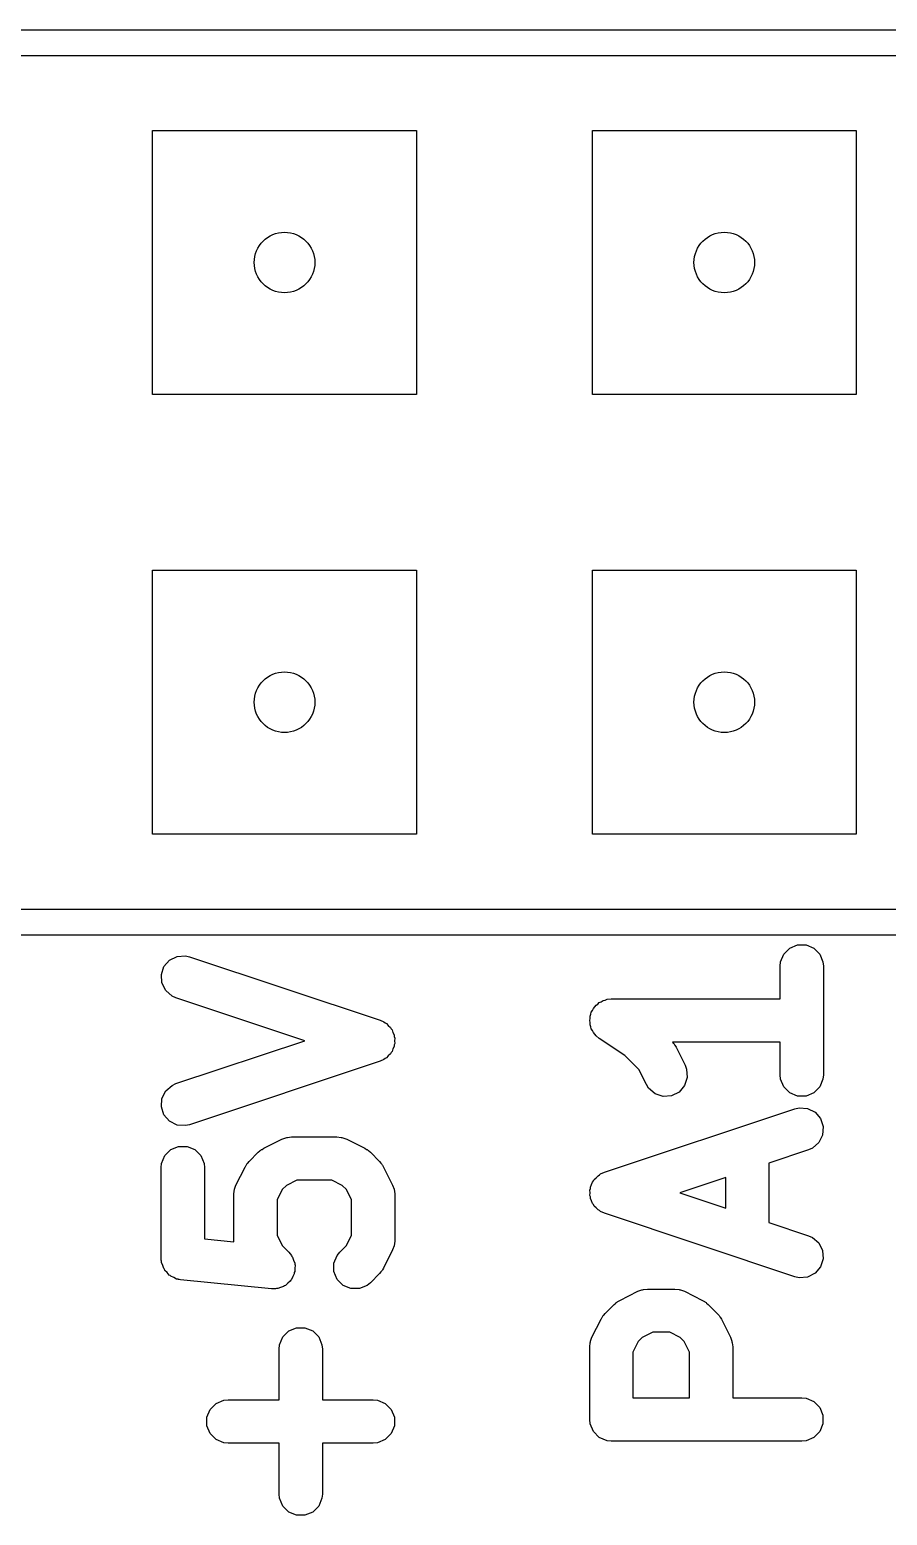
# Model space of a CAD drawing. Header units: inches. Extents: x -2.18 to 1.75, y 0.48 to 2.79.
# Drawn here: x -1.0987 to -0.9037, y 2.4515 to 2.7894 of the extents above; entities that cross this region are included whole.
import ezdxf

# ---------------------------------------------------------------- set-up
doc = ezdxf.new("R2010")
doc.units = ezdxf.units.IN
doc.header["$MEASUREMENT"] = 0
doc.layers.add('BLACK', color=250, linetype='CONTINUOUS')

msp = doc.modelspace()

# ---------------------------------------------------------------- linework, layer by layer
at = {"layer": 'BLACK', "linetype": 'CONTINUOUS'}
for p, q in [((-1.29079, 2.78937), (-0.59079, 2.78937)), ((-0.59374, 2.78346), (-1.28783, 2.78346)), ((-1.07079, 2.70642), (-1.07079, 2.76642)), ((-1.07079, 2.76642), (-1.01079, 2.76642)), ((-1.01079, 2.76642), (-1.01079, 2.70642)), ((-0.97079, 2.70642), (-0.97079, 2.76642)), ((-0.97079, 2.76642), (-0.91079, 2.76642)), ((-0.91079, 2.76642), (-0.91079, 2.70642)), ((-1.01079, 2.70642), (-1.07079, 2.70642)), ((-0.91079, 2.70642), (-0.97079, 2.70642)), ((-1.07079, 2.60642), (-1.07079, 2.66642)), ((-1.07079, 2.66642), (-1.01079, 2.66642)), ((-1.01079, 2.66642), (-1.01079, 2.60642)), ((-0.97079, 2.60642), (-0.97079, 2.66642)), ((-0.97079, 2.66642), (-0.91079, 2.66642)), ((-0.91079, 2.66642), (-0.91079, 2.60642)), ((-1.01079, 2.60642), (-1.07079, 2.60642)), ((-0.91079, 2.60642), (-0.97079, 2.60642)), ((-1.28783, 2.58937), (-0.59374, 2.58937)), ((-0.59079, 2.58346), (-1.29079, 2.58346)), ((-1.06694, 2.57776), (-1.06522, 2.57862)), ((-1.06522, 2.57862), (-1.06331, 2.57876)), ((-1.06331, 2.57876), (-1.06237, 2.57854)), ((-1.06237, 2.57854), (-1.01906, 2.56411)), ((-0.928, 2.57737), (-0.92727, 2.57914)), ((-0.92727, 2.57914), (-0.92591, 2.5805)), ((-0.92591, 2.5805), (-0.92413, 2.58123)), ((-0.92413, 2.58123), (-0.92221, 2.58123)), ((-0.92221, 2.58123), (-0.92044, 2.5805)), ((-0.92044, 2.5805), (-0.91908, 2.57914)), ((-0.91908, 2.57914), (-0.91835, 2.57737)), ((-1.0688, 2.57449), (-1.0682, 2.57631)), ((-1.0682, 2.57631), (-1.06694, 2.57776)), ((-0.9281, 2.57641), (-0.928, 2.57737)), ((-0.9281, 2.56895), (-0.9281, 2.57641)), ((-0.91835, 2.57737), (-0.91825, 2.57641)), ((-0.91825, 2.57641), (-0.91825, 2.55166)), ((-1.06867, 2.57258), (-1.0688, 2.57449)), ((-1.06781, 2.57086), (-1.06867, 2.57258)), ((-1.06636, 2.5696), (-1.06781, 2.57086)), ((-1.06548, 2.56921), (-1.06636, 2.5696)), ((-1.03618, 2.55944), (-1.06548, 2.56921)), ((-0.96956, 2.56778), (-0.96922, 2.56812)), ((-0.96922, 2.56812), (-0.96877, 2.56831)), ((-0.96877, 2.56831), (-0.96837, 2.56858)), ((-0.96837, 2.56858), (-0.96789, 2.56867)), ((-0.96789, 2.56867), (-0.96744, 2.56886)), ((-0.96744, 2.56886), (-0.96649, 2.56895)), ((-0.96649, 2.56895), (-0.96649, 2.56895)), ((-0.96649, 2.56895), (-0.96648, 2.56895)), ((-0.96648, 2.56895), (-0.96648, 2.56895)), ((-0.96648, 2.56895), (-0.9281, 2.56895)), ((-0.9714, 2.56403), (-0.97131, 2.56451)), ((-0.97131, 2.56499), (-0.97112, 2.56544)), ((-0.97131, 2.56451), (-0.97131, 2.56499)), ((-0.97112, 2.56544), (-0.97103, 2.56591)), ((-0.97103, 2.56591), (-0.97076, 2.56632)), ((-0.97076, 2.56632), (-0.97057, 2.56677)), ((-0.97057, 2.56677), (-0.97023, 2.56711)), ((-0.97023, 2.56711), (-0.96996, 2.56751)), ((-0.96996, 2.56751), (-0.96956, 2.56778)), ((-1.01906, 2.56411), (-1.01818, 2.56371)), ((-1.01818, 2.56371), (-1.01791, 2.56348)), ((-1.01791, 2.56348), (-1.0176, 2.56333)), ((-1.0176, 2.56333), (-1.01719, 2.56286)), ((-1.01719, 2.56286), (-1.01673, 2.56246)), ((-1.01673, 2.56246), (-1.01657, 2.56214)), ((-1.01657, 2.56214), (-1.01634, 2.56188)), ((-1.01634, 2.56188), (-1.01614, 2.56129)), ((-1.01614, 2.56129), (-1.01587, 2.56074)), ((-0.97131, 2.56355), (-0.9714, 2.56403)), ((-0.97131, 2.56307), (-0.97131, 2.56355)), ((-0.97112, 2.56262), (-0.97131, 2.56307)), ((-0.97103, 2.56214), (-0.97112, 2.56262)), ((-0.97076, 2.56174), (-0.97103, 2.56214)), ((-0.97057, 2.5613), (-0.97076, 2.56174)), ((-0.97023, 2.56095), (-0.97057, 2.5613)), ((-1.06548, 2.54967), (-1.03618, 2.55944)), ((-1.01587, 2.55814), (-1.01614, 2.55759)), ((-1.01587, 2.56074), (-1.01584, 2.56039)), ((-1.01584, 2.55849), (-1.01587, 2.55814)), ((-1.01584, 2.56039), (-1.01573, 2.56005)), ((-1.01573, 2.55882), (-1.01584, 2.55849)), ((-1.01573, 2.56005), (-1.01578, 2.55944)), ((-1.01578, 2.55944), (-1.01573, 2.55882)), ((-0.96996, 2.56055), (-0.97023, 2.56095)), ((-0.96922, 2.55994), (-0.96996, 2.56055)), ((-0.96921, 2.55994), (-0.96922, 2.55994)), ((-0.96922, 2.55994), (-0.96922, 2.55994)), ((-0.96343, 2.55608), (-0.96921, 2.55994)), ((-0.96921, 2.55994), (-0.96921, 2.55994)), ((-0.9281, 2.55911), (-0.95257, 2.55911)), ((-0.95257, 2.55911), (-0.95238, 2.55889)), ((-0.95238, 2.55889), (-0.95228, 2.5588)), ((-0.95228, 2.5588), (-0.95219, 2.55865)), ((-0.95219, 2.55865), (-0.95208, 2.55852)), ((-0.95208, 2.55852), (-0.95203, 2.5584)), ((-0.95203, 2.5584), (-0.95177, 2.55798)), ((-0.95177, 2.55798), (-0.94971, 2.55386)), ((-0.9281, 2.55166), (-0.9281, 2.55911)), ((-1.01906, 2.55477), (-1.06237, 2.54034)), ((-1.01818, 2.55516), (-1.01906, 2.55477)), ((-1.01791, 2.55539), (-1.01818, 2.55516)), ((-1.0176, 2.55555), (-1.01791, 2.55539)), ((-1.01719, 2.55602), (-1.0176, 2.55555)), ((-1.01673, 2.55642), (-1.01719, 2.55602)), ((-1.01657, 2.55674), (-1.01673, 2.55642)), ((-1.01634, 2.557), (-1.01657, 2.55674)), ((-1.01614, 2.55759), (-1.01634, 2.557)), ((-0.96021, 2.55287), (-0.96343, 2.55608)), ((-0.95851, 2.54946), (-0.96021, 2.55287)), ((-0.94923, 2.55104), (-0.94983, 2.54922)), ((-0.94971, 2.55386), (-0.94936, 2.55296)), ((-0.94936, 2.55296), (-0.94923, 2.55104)), ((-0.928, 2.5507), (-0.9281, 2.55166)), ((-0.91825, 2.55166), (-0.91835, 2.5507)), ((-1.06867, 2.5463), (-1.06781, 2.54802)), ((-1.06781, 2.54802), (-1.06636, 2.54928)), ((-1.06636, 2.54928), (-1.06548, 2.54967)), ((-0.958, 2.54864), (-0.95851, 2.54946)), ((-0.95654, 2.54738), (-0.958, 2.54864)), ((-0.95109, 2.54777), (-0.95281, 2.54691)), ((-0.94983, 2.54922), (-0.95109, 2.54777)), ((-0.92727, 2.54893), (-0.928, 2.5507)), ((-0.92591, 2.54757), (-0.92727, 2.54893)), ((-0.92413, 2.54683), (-0.92591, 2.54757)), ((-0.92044, 2.54757), (-0.92221, 2.54683)), ((-0.91908, 2.54893), (-0.92044, 2.54757)), ((-0.91835, 2.5507), (-0.91908, 2.54893)), ((-1.0688, 2.54439), (-1.06867, 2.5463)), ((-1.0682, 2.54257), (-1.0688, 2.54439)), ((-0.95472, 2.54678), (-0.95654, 2.54738)), ((-0.95281, 2.54691), (-0.95472, 2.54678)), ((-0.92473, 2.54395), (-0.92379, 2.54417)), ((-0.92221, 2.54683), (-0.92413, 2.54683)), ((-0.92379, 2.54417), (-0.92187, 2.54403)), ((-1.06694, 2.54112), (-1.0682, 2.54257)), ((-1.06522, 2.54026), (-1.06694, 2.54112)), ((-0.96804, 2.52952), (-0.92473, 2.54395)), ((-0.92187, 2.54403), (-0.92016, 2.54317)), ((-0.92016, 2.54317), (-0.9189, 2.54172)), ((-0.9189, 2.54172), (-0.91829, 2.5399)), ((-1.06331, 2.54012), (-1.06522, 2.54026)), ((-1.06237, 2.54034), (-1.06331, 2.54012)), ((-1.0403, 2.53739), (-1.04014, 2.53746)), ((-1.04014, 2.53746), (-1.03918, 2.53755)), ((-1.03918, 2.53755), (-1.02886, 2.53755)), ((-1.02886, 2.53755), (-1.0279, 2.53746)), ((-1.0279, 2.53746), (-1.02774, 2.53739)), ((-0.91843, 2.53799), (-0.91929, 2.53627)), ((-0.91829, 2.5399), (-0.91843, 2.53799)), ((-1.06801, 2.5333), (-1.06666, 2.53466)), ((-1.06666, 2.53466), (-1.06488, 2.53539)), ((-1.06488, 2.53539), (-1.06296, 2.53539)), ((-1.06296, 2.53539), (-1.06119, 2.53466)), ((-1.06119, 2.53466), (-1.05983, 2.5333)), ((-1.04884, 2.53199), (-1.04678, 2.53405)), ((-1.04678, 2.53405), (-1.0464, 2.53436)), ((-1.0464, 2.53436), (-1.04632, 2.53446)), ((-1.04632, 2.53446), (-1.04617, 2.53455)), ((-1.04617, 2.53455), (-1.04603, 2.53466)), ((-1.04603, 2.53466), (-1.04591, 2.53471)), ((-1.04591, 2.53471), (-1.0455, 2.53497)), ((-1.0455, 2.53497), (-1.04138, 2.53703)), ((-1.04138, 2.53703), (-1.04047, 2.53738)), ((-1.04047, 2.53738), (-1.0403, 2.53739)), ((-1.02774, 2.53739), (-1.02756, 2.53738)), ((-1.02756, 2.53738), (-1.02666, 2.53703)), ((-1.02666, 2.53703), (-1.02254, 2.53497)), ((-1.02254, 2.53497), (-1.02213, 2.53471)), ((-1.02213, 2.53471), (-1.02201, 2.53466)), ((-1.02201, 2.53466), (-1.02187, 2.53455)), ((-1.02187, 2.53455), (-1.02172, 2.53446)), ((-1.02172, 2.53446), (-1.02164, 2.53436)), ((-1.02164, 2.53436), (-1.02126, 2.53405)), ((-1.02126, 2.53405), (-1.0192, 2.53199)), ((-0.92162, 2.53462), (-0.93063, 2.53161)), ((-0.92074, 2.53501), (-0.92162, 2.53462)), ((-0.91929, 2.53627), (-0.92074, 2.53501)), ((-1.06884, 2.53057), (-1.06875, 2.53153)), ((-1.06875, 2.53153), (-1.06801, 2.5333)), ((-1.05983, 2.5333), (-1.0591, 2.53153)), ((-1.0591, 2.53153), (-1.059, 2.53057)), ((-1.05183, 2.52658), (-1.04976, 2.53071)), ((-1.04976, 2.53071), (-1.0495, 2.53112)), ((-1.0495, 2.53112), (-1.04945, 2.53124)), ((-1.04945, 2.53124), (-1.04934, 2.53138)), ((-1.04934, 2.53138), (-1.04925, 2.53152)), ((-1.04925, 2.53152), (-1.04915, 2.53161)), ((-1.04915, 2.53161), (-1.04884, 2.53199)), ((-1.0192, 2.53199), (-1.01889, 2.53161)), ((-1.01889, 2.53161), (-1.01879, 2.53152)), ((-1.01879, 2.53152), (-1.0187, 2.53138)), ((-1.0187, 2.53138), (-1.01859, 2.53124)), ((-1.01859, 2.53124), (-1.01854, 2.53112)), ((-1.01854, 2.53112), (-1.01828, 2.53071)), ((-1.01828, 2.53071), (-1.01621, 2.52658)), ((-0.93063, 2.53161), (-0.93063, 2.51809)), ((-1.06884, 2.50995), (-1.06884, 2.53057)), ((-1.059, 2.53057), (-1.059, 2.5144)), ((-1.03801, 2.52771), (-1.04038, 2.52652)), ((-1.03003, 2.52771), (-1.03801, 2.52771)), ((-1.02765, 2.52652), (-1.03003, 2.52771)), ((-0.97095, 2.5267), (-0.97076, 2.52729)), ((-0.97076, 2.52729), (-0.97053, 2.52755)), ((-0.97053, 2.52755), (-0.97037, 2.52787)), ((-0.97037, 2.52787), (-0.9699, 2.52827)), ((-0.9699, 2.52827), (-0.9695, 2.52874)), ((-0.9695, 2.52874), (-0.96918, 2.5289)), ((-0.96918, 2.5289), (-0.96892, 2.52913)), ((-0.96892, 2.52913), (-0.96804, 2.52952)), ((-0.94047, 2.52833), (-0.95092, 2.52485)), ((-0.94047, 2.52137), (-0.94047, 2.52833)), ((-1.05235, 2.52438), (-1.05225, 2.52534)), ((-1.05235, 2.51407), (-1.05235, 2.52438)), ((-1.05225, 2.52534), (-1.05218, 2.5255)), ((-1.05218, 2.5255), (-1.05217, 2.52568)), ((-1.05217, 2.52568), (-1.05183, 2.52658)), ((-1.04132, 2.52559), (-1.0425, 2.52322)), ((-1.04038, 2.52652), (-1.04132, 2.52559)), ((-1.02672, 2.52559), (-1.02765, 2.52652)), ((-1.02554, 2.52322), (-1.02672, 2.52559)), ((-1.01621, 2.52658), (-1.01587, 2.52568)), ((-1.01587, 2.52568), (-1.01586, 2.5255)), ((-1.01586, 2.5255), (-1.01579, 2.52534)), ((-1.01579, 2.52534), (-1.01569, 2.52438)), ((-1.01569, 2.52438), (-1.01569, 2.51407)), ((-0.97136, 2.52547), (-0.97125, 2.5258)), ((-0.97132, 2.52485), (-0.97136, 2.52547)), ((-0.97136, 2.52423), (-0.97132, 2.52485)), ((-0.97125, 2.5239), (-0.97136, 2.52423)), ((-0.97125, 2.5258), (-0.97123, 2.52615)), ((-0.97123, 2.52355), (-0.97125, 2.5239)), ((-0.97123, 2.52615), (-0.97095, 2.5267)), ((-0.95092, 2.52485), (-0.94047, 2.52137)), ((-1.0425, 2.52322), (-1.0425, 2.51523)), ((-1.02554, 2.51523), (-1.02554, 2.52322)), ((-0.97095, 2.523), (-0.97123, 2.52355)), ((-0.97076, 2.52241), (-0.97095, 2.523)), ((-0.97053, 2.52215), (-0.97076, 2.52241)), ((-0.97037, 2.52183), (-0.97053, 2.52215)), ((-0.9699, 2.52143), (-0.97037, 2.52183)), ((-0.9695, 2.52096), (-0.9699, 2.52143)), ((-0.96918, 2.52081), (-0.9695, 2.52096)), ((-0.96892, 2.52057), (-0.96918, 2.52081)), ((-0.96804, 2.52018), (-0.96892, 2.52057)), ((-0.92473, 2.50575), (-0.96804, 2.52018)), ((-0.93063, 2.51809), (-0.92162, 2.51508)), ((-1.059, 2.5144), (-1.05231, 2.51373)), ((-1.05231, 2.51373), (-1.05235, 2.51407)), ((-1.0425, 2.51523), (-1.04132, 2.51286)), ((-1.02672, 2.51286), (-1.02554, 2.51523)), ((-1.01569, 2.51407), (-1.01579, 2.51311)), ((-0.92162, 2.51508), (-0.92074, 2.51469)), ((-0.92074, 2.51469), (-0.91929, 2.51343)), ((-1.04132, 2.51286), (-1.03982, 2.51136)), ((-1.03982, 2.51136), (-1.03921, 2.51062)), ((-1.03921, 2.51062), (-1.03911, 2.51039)), ((-1.03911, 2.51039), (-1.03896, 2.5102)), ((-1.02957, 2.50884), (-1.02883, 2.51062)), ((-1.02883, 2.51062), (-1.02822, 2.51136)), ((-1.02822, 2.51136), (-1.02672, 2.51286)), ((-1.01621, 2.51187), (-1.01828, 2.50774)), ((-1.01587, 2.51277), (-1.01621, 2.51187)), ((-1.01586, 2.51295), (-1.01587, 2.51277)), ((-1.01579, 2.51311), (-1.01586, 2.51295)), ((-0.91929, 2.51343), (-0.91843, 2.51171)), ((-0.91843, 2.51171), (-0.91829, 2.5098)), ((-1.06881, 2.50959), (-1.06884, 2.50995)), ((-1.06882, 2.50947), (-1.06881, 2.50959)), ((-1.06878, 2.50935), (-1.06882, 2.50947)), ((-1.06875, 2.50899), (-1.06878, 2.50935)), ((-1.06847, 2.50832), (-1.06875, 2.50899)), ((-1.06827, 2.50763), (-1.06847, 2.50832)), ((-1.06811, 2.50744), (-1.06827, 2.50763)), ((-1.06801, 2.50721), (-1.06811, 2.50744)), ((-1.06751, 2.5067), (-1.06801, 2.50721)), ((-1.03896, 2.5102), (-1.03875, 2.50951)), ((-1.03875, 2.50951), (-1.03847, 2.50884)), ((-1.03847, 2.50884), (-1.03847, 2.5086)), ((-1.03847, 2.5086), (-1.0384, 2.50836)), ((-1.0384, 2.50836), (-1.03847, 2.50764)), ((-1.03847, 2.50764), (-1.03847, 2.50692)), ((-1.02957, 2.50692), (-1.02957, 2.50884)), ((-1.0187, 2.50708), (-1.01879, 2.50693)), ((-1.01859, 2.50721), (-1.0187, 2.50708)), ((-1.01854, 2.50733), (-1.01859, 2.50721)), ((-1.01828, 2.50774), (-1.01854, 2.50733)), ((-0.9189, 2.50798), (-0.92016, 2.50653)), ((-0.91829, 2.5098), (-0.9189, 2.50798)), ((-1.06705, 2.50615), (-1.06751, 2.5067)), ((-1.06683, 2.50603), (-1.06705, 2.50615)), ((-1.06666, 2.50585), (-1.06683, 2.50603)), ((-1.06599, 2.50558), (-1.06666, 2.50585)), ((-1.06536, 2.50524), (-1.06599, 2.50558)), ((-1.065, 2.50517), (-1.06536, 2.50524)), ((-1.06488, 2.50512), (-1.065, 2.50517)), ((-1.06476, 2.50512), (-1.06488, 2.50512)), ((-1.06441, 2.50505), (-1.06476, 2.50512)), ((-1.04379, 2.50299), (-1.06441, 2.50505)), ((-1.04079, 2.5037), (-1.04099, 2.50354)), ((-1.04057, 2.50379), (-1.04079, 2.5037)), ((-1.04006, 2.5043), (-1.04057, 2.50379)), ((-1.0395, 2.50476), (-1.04006, 2.5043)), ((-1.03938, 2.50497), (-1.0395, 2.50476)), ((-1.03921, 2.50515), (-1.03938, 2.50497)), ((-1.03893, 2.50581), (-1.03921, 2.50515)), ((-1.03859, 2.50645), (-1.03893, 2.50581)), ((-1.03857, 2.50669), (-1.03859, 2.50645)), ((-1.03847, 2.50692), (-1.03857, 2.50669)), ((-1.02883, 2.50515), (-1.02957, 2.50692)), ((-1.02747, 2.50379), (-1.02883, 2.50515)), ((-1.0257, 2.50306), (-1.02747, 2.50379)), ((-1.02201, 2.50379), (-1.02378, 2.50306)), ((-1.02126, 2.5044), (-1.02201, 2.50379)), ((-1.0192, 2.50647), (-1.02126, 2.5044)), ((-1.01889, 2.50684), (-1.0192, 2.50647)), ((-1.01879, 2.50693), (-1.01889, 2.50684)), ((-0.92379, 2.50553), (-0.92473, 2.50575)), ((-0.92187, 2.50567), (-0.92379, 2.50553)), ((-0.92016, 2.50653), (-0.92187, 2.50567)), ((-1.04282, 2.50299), (-1.04379, 2.50299)), ((-1.04259, 2.50306), (-1.04282, 2.50299)), ((-1.04234, 2.50306), (-1.04259, 2.50306)), ((-1.04167, 2.50333), (-1.04234, 2.50306)), ((-1.04099, 2.50354), (-1.04167, 2.50333)), ((-1.02378, 2.50306), (-1.0257, 2.50306)), ((-0.96497, 2.50012), (-0.96456, 2.50038)), ((-0.96456, 2.50038), (-0.96043, 2.50244)), ((-0.96043, 2.50244), (-0.95953, 2.50279)), ((-0.95953, 2.50279), (-0.95936, 2.5028)), ((-0.95936, 2.5028), (-0.95919, 2.50287)), ((-0.95919, 2.50287), (-0.95823, 2.50296)), ((-0.95823, 2.50296), (-0.95205, 2.50296)), ((-0.95205, 2.50296), (-0.95109, 2.50287)), ((-0.95109, 2.50287), (-0.95092, 2.5028)), ((-0.95092, 2.5028), (-0.95075, 2.50279)), ((-0.95075, 2.50279), (-0.94984, 2.50244)), ((-0.94984, 2.50244), (-0.94572, 2.50038)), ((-0.94572, 2.50038), (-0.94531, 2.50012)), ((-0.9684, 2.49679), (-0.96831, 2.49693)), ((-0.96831, 2.49693), (-0.96821, 2.49702)), ((-0.96821, 2.49702), (-0.9679, 2.4974)), ((-0.9679, 2.4974), (-0.96584, 2.49946)), ((-0.96584, 2.49946), (-0.96546, 2.49977)), ((-0.96546, 2.49977), (-0.96537, 2.49987)), ((-0.96537, 2.49987), (-0.96523, 2.49996)), ((-0.96523, 2.49996), (-0.96509, 2.50007)), ((-0.96509, 2.50007), (-0.96497, 2.50012)), ((-0.94531, 2.50012), (-0.94519, 2.50007)), ((-0.94519, 2.50007), (-0.94505, 2.49996)), ((-0.94505, 2.49996), (-0.9449, 2.49987)), ((-0.9449, 2.49987), (-0.94482, 2.49977)), ((-0.94482, 2.49977), (-0.94444, 2.49946)), ((-0.94444, 2.49946), (-0.94238, 2.4974)), ((-0.94238, 2.4974), (-0.94207, 2.49702)), ((-0.94207, 2.49702), (-0.94197, 2.49693)), ((-0.94197, 2.49693), (-0.94188, 2.49679)), ((-1.03985, 2.49342), (-1.03807, 2.49415)), ((-1.03807, 2.49415), (-1.03615, 2.49415)), ((-1.03615, 2.49415), (-1.03438, 2.49342)), ((-0.97088, 2.49199), (-0.96882, 2.49612)), ((-0.96882, 2.49612), (-0.96856, 2.49653)), ((-0.96856, 2.49653), (-0.96851, 2.49665)), ((-0.96851, 2.49665), (-0.9684, 2.49679)), ((-0.94188, 2.49679), (-0.94177, 2.49665)), ((-0.94177, 2.49665), (-0.94172, 2.49653)), ((-0.94172, 2.49653), (-0.94146, 2.49612)), ((-0.94146, 2.49612), (-0.93939, 2.49199)), ((-1.04203, 2.48932), (-1.04194, 2.49028)), ((-1.04194, 2.49028), (-1.0412, 2.49206)), ((-1.0412, 2.49206), (-1.03985, 2.49342)), ((-1.03438, 2.49342), (-1.03302, 2.49206)), ((-1.03302, 2.49206), (-1.03229, 2.49028)), ((-1.03229, 2.49028), (-1.03219, 2.48932)), ((-0.9714, 2.48979), (-0.97131, 2.49075)), ((-0.97131, 2.49075), (-0.97124, 2.49092)), ((-0.97124, 2.49092), (-0.97123, 2.49109)), ((-0.97123, 2.49109), (-0.97088, 2.49199)), ((-0.96037, 2.491), (-0.96156, 2.48863)), ((-0.95944, 2.49193), (-0.96037, 2.491)), ((-0.95707, 2.49312), (-0.95944, 2.49193)), ((-0.95321, 2.49312), (-0.95707, 2.49312)), ((-0.95084, 2.49193), (-0.95321, 2.49312)), ((-0.9499, 2.491), (-0.95084, 2.49193)), ((-0.94872, 2.48863), (-0.9499, 2.491)), ((-0.93939, 2.49199), (-0.93905, 2.49109)), ((-0.93905, 2.49109), (-0.93904, 2.49092)), ((-0.93904, 2.49092), (-0.93897, 2.49075)), ((-0.93897, 2.49075), (-0.93888, 2.48979)), ((-1.04203, 2.47775), (-1.04203, 2.48932)), ((-1.03219, 2.48932), (-1.03219, 2.47775)), ((-0.9714, 2.47329), (-0.9714, 2.48979)), ((-0.96156, 2.48863), (-0.96156, 2.47822)), ((-0.94872, 2.47822), (-0.94872, 2.48863)), ((-0.93888, 2.48979), (-0.93888, 2.47822)), ((-1.0577, 2.47556), (-1.05634, 2.47692)), ((-1.05634, 2.47692), (-1.05457, 2.47765)), ((-1.05457, 2.47765), (-1.05361, 2.47775)), ((-1.05361, 2.47775), (-1.04203, 2.47775)), ((-1.03219, 2.47775), (-1.02061, 2.47775)), ((-1.02061, 2.47775), (-1.01965, 2.47765)), ((-1.01965, 2.47765), (-1.01788, 2.47692)), ((-1.01788, 2.47692), (-1.01652, 2.47556)), ((-0.96156, 2.47822), (-0.94872, 2.47822)), ((-0.93888, 2.47822), (-0.92317, 2.47822)), ((-0.92317, 2.47822), (-0.92221, 2.47812)), ((-0.92221, 2.47812), (-0.92044, 2.47739)), ((-0.92044, 2.47739), (-0.91908, 2.47603)), ((-1.05844, 2.47379), (-1.0577, 2.47556)), ((-1.05844, 2.47187), (-1.05844, 2.47379)), ((-1.01652, 2.47556), (-1.01579, 2.47379)), ((-1.01579, 2.47379), (-1.01579, 2.47187)), ((-0.97131, 2.47233), (-0.9714, 2.47329)), ((-0.91908, 2.47603), (-0.91835, 2.47425)), ((-0.91835, 2.47425), (-0.91835, 2.47233)), ((-1.0577, 2.47009), (-1.05844, 2.47187)), ((-1.05634, 2.46873), (-1.0577, 2.47009)), ((-1.01652, 2.47009), (-1.01788, 2.46873)), ((-1.01579, 2.47187), (-1.01652, 2.47009)), ((-0.97057, 2.47056), (-0.97131, 2.47233)), ((-0.96922, 2.4692), (-0.97057, 2.47056)), ((-0.91908, 2.47056), (-0.92044, 2.4692)), ((-0.91835, 2.47233), (-0.91908, 2.47056)), ((-1.05457, 2.468), (-1.05634, 2.46873)), ((-1.05361, 2.4679), (-1.05457, 2.468)), ((-1.04203, 2.4679), (-1.05361, 2.4679)), ((-1.04203, 2.45633), (-1.04203, 2.4679)), ((-1.02061, 2.4679), (-1.03219, 2.4679)), ((-1.03219, 2.4679), (-1.03219, 2.45633)), ((-1.01965, 2.468), (-1.02061, 2.4679)), ((-1.01788, 2.46873), (-1.01965, 2.468)), ((-0.96744, 2.46847), (-0.96922, 2.4692)), ((-0.96648, 2.46837), (-0.96744, 2.46847)), ((-0.92317, 2.46837), (-0.96648, 2.46837)), ((-0.92221, 2.46847), (-0.92317, 2.46837)), ((-0.92044, 2.4692), (-0.92221, 2.46847)), ((-1.04194, 2.45537), (-1.04203, 2.45633)), ((-1.03219, 2.45633), (-1.03229, 2.45537)), ((-1.0412, 2.45359), (-1.04194, 2.45537)), ((-1.03985, 2.45224), (-1.0412, 2.45359)), ((-1.03302, 2.45359), (-1.03438, 2.45224)), ((-1.03229, 2.45537), (-1.03302, 2.45359)), ((-1.03807, 2.4515), (-1.03985, 2.45224)), ((-1.03615, 2.4515), (-1.03807, 2.4515)), ((-1.03438, 2.45224), (-1.03615, 2.4515))]:
    msp.add_line(p, q, dxfattribs=at)
at = {"layer": 'BLACK'}
for centre in [(-1.04079, 2.73642), (-0.94079, 2.73642), (-1.04079, 2.63642), (-0.94079, 2.63642)]:
    msp.add_circle(centre, 0.00689, dxfattribs=at)
at = {"layer": 'WHITE'}
for centre in [(-1.04079, 2.73642), (-0.94079, 2.73642), (-1.04079, 2.63642), (-0.94079, 2.63642)]:
    msp.add_circle(centre, 0.00689, dxfattribs=at)

doc.saveas('drawing.dxf')
